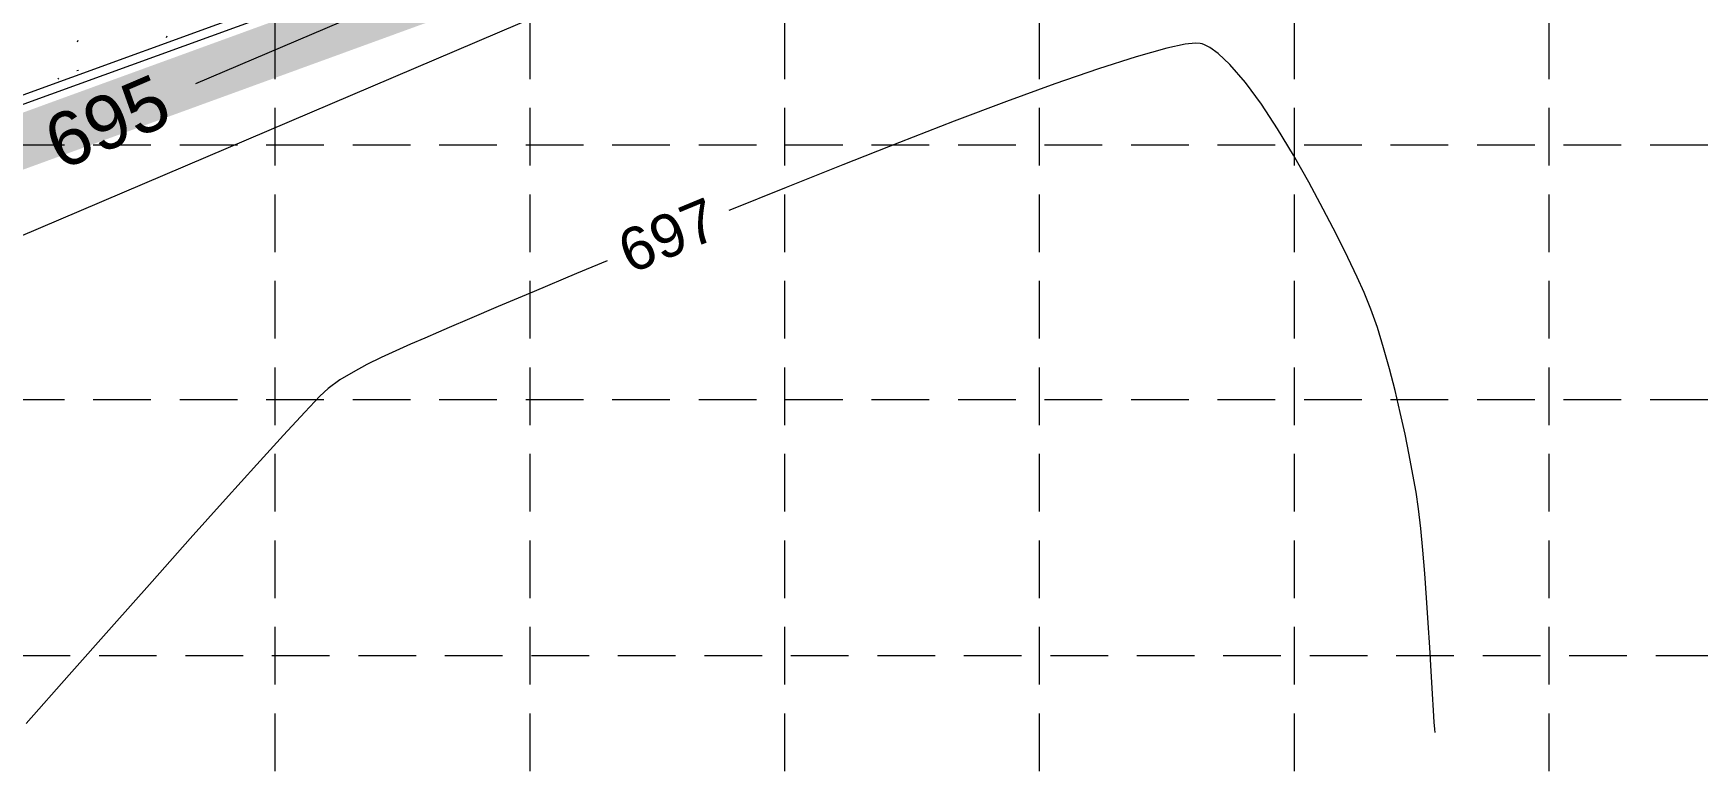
# Model space of a CAD drawing. Header units: feet. Extents: x 16394 to 17307, y 17282 to 17854.
# Drawn here: x 16894.2 to 16987.3, y 17390.6 to 17431.9 of the extents above; entities that cross this region are included whole.
import ezdxf
from ezdxf.enums import TextEntityAlignment as Align

# ---------------------------------------------------------------- set-up
doc = ezdxf.new("R2010")
doc.units = ezdxf.units.FT
doc.header["$MEASUREMENT"] = 0
doc.linetypes.add('DGN Style 5', pattern=[16.057456, 6.881767, -9.175689])
doc.linetypes.add('HIDDEN', pattern=[0.375, 0.25, -0.125])
doc.layers.add('GRID', color=254, linetype='HIDDEN')
doc.layers.add('LIMITS OF DISTURBANCE', color=1, linetype='HIDDEN')
for name, color, linetype, lineweight in [('Level 1', 7, 'Continuous', 0), ('Level 25', 7, 'Continuous', 0), ('Level 38', 7, 'Continuous', 0), ('Level 4', 7, 'Continuous', 0), ('Level 5', 7, 'Continuous', 0), ('Level 51', 7, 'Continuous', 0)]:
    doc.layers.add(name, color=color, linetype=linetype, lineweight=lineweight)
doc.styles.get("Standard").update_dxf_attribs({"font": 'ARIAL.TTF'})

msp = doc.modelspace()

# ---------------------------------------------------------------- linework, layer by layer
at = {"layer": 'GRID', "color": 252, "linetype": 'HIDDEN', "lineweight": 0, "ltscale": 12.9}
for p, q in [((16907.682, 17838.88), (16907.682, 17340.067)), ((16921.932, 17838.88), (16921.932, 17340.067)), ((16936.182, 17838.88), (16936.182, 17340.067)), ((16950.432, 17838.88), (16950.432, 17340.067)), ((16964.682, 17838.88), (16964.682, 17340.067)), ((16978.932, 17838.88), (16978.932, 17340.067)), ((16408.932, 17425.63), (17292.432, 17425.63)), ((16408.932, 17411.38), (17292.432, 17411.38)), ((16409.252, 17397.067), (17292.752, 17397.067))]:
    msp.add_line(p, q, dxfattribs=at)
at = {"layer": 'Level 1', "color": 35, "linetype": 'DGN Style 5', "lineweight": 0}
for p, q in [((16957.561, 17431.034), (16955.854, 17430.559)), ((16958.599, 17431.252), (16957.561, 17431.034)), ((16959.165, 17431.311), (16958.599, 17431.252)), ((16959.435, 17431.297), (16959.165, 17431.311)), ((16959.535, 17431.274), (16959.435, 17431.297)), ((16959.678, 17431.22), (16959.535, 17431.274)), ((16959.973, 17431.069), (16959.678, 17431.22)), ((16960.44, 17430.738), (16959.973, 17431.069)), ((16961.098, 17430.123), (16960.44, 17430.738)), ((16953.75, 17429.885), (16951.312, 17429.04)), ((16955.854, 17430.559), (16953.75, 17429.885)), ((16961.964, 17429.115), (16961.098, 17430.123)), ((16951.312, 17429.04), (16948.6, 17428.053)), ((16962.858, 17427.896), (16961.964, 17429.115)), ((16948.6, 17428.053), (16945.678, 17426.951)), ((16963.762, 17426.521), (16962.858, 17427.896)), ((16945.678, 17426.951), (16942.608, 17425.764)), ((16964.653, 17425.049), (16963.762, 17426.521)), ((16942.608, 17425.764), (16939.451, 17424.52)), ((16965.512, 17423.537), (16964.653, 17425.049)), ((16939.451, 17424.52), (16936.271, 17423.246)), ((16936.271, 17423.246), (16933.129, 17421.972)), ((16966.319, 17422.041), (16965.512, 17423.537)), ((16933.129, 17421.972), (16933.077, 17421.95)), ((16967.052, 17420.62), (16966.319, 17422.041)), ((16967.691, 17419.329), (16967.052, 17420.62)), ((16926.262, 17419.14), (16924.553, 17418.428)), ((16968.216, 17418.226), (16967.691, 17419.329)), ((16924.553, 17418.428), (16922.185, 17417.434)), ((16968.606, 17417.369), (16968.216, 17418.226)), ((16922.185, 17417.434), (16920.166, 17416.582)), ((16968.981, 17416.446), (16968.606, 17417.369)), ((16918.558, 17415.898), (16917.424, 17415.413)), ((16920.166, 17416.582), (16918.558, 17415.898)), ((16969.344, 17415.409), (16968.981, 17416.446)), ((16916.064, 17414.822), (16915.266, 17414.477)), ((16916.825, 17415.153), (16916.064, 17414.822)), ((16917.424, 17415.413), (16916.825, 17415.153)), ((16969.692, 17414.285), (16969.344, 17415.409)), ((16914.449, 17414.118), (16913.629, 17413.741)), ((16915.266, 17414.477), (16914.449, 17414.118)), ((16970.023, 17413.101), (16969.692, 17414.285)), ((16912.823, 17413.343), (16912.047, 17412.924)), ((16913.629, 17413.741), (16912.823, 17413.343)), ((16970.335, 17411.883), (16970.023, 17413.101)), ((16910.655, 17412.008), (16910.196, 17411.572)), ((16911.319, 17412.479), (16910.655, 17412.008)), ((16912.047, 17412.924), (16911.319, 17412.479)), ((16910.196, 17411.572), (16909.35, 17410.686)), ((16970.625, 17410.657), (16970.335, 17411.883)), ((16909.35, 17410.686), (16908.159, 17409.398)), ((16970.889, 17409.45), (16970.625, 17410.657)), ((16908.159, 17409.398), (16906.665, 17407.758)), ((16971.127, 17408.288), (16970.889, 17409.45)), ((16971.334, 17407.198), (16971.127, 17408.288)), ((16906.665, 17407.758), (16904.913, 17405.815)), ((16971.508, 17406.206), (16971.334, 17407.198)), ((16904.913, 17405.815), (16902.945, 17403.617)), ((16971.645, 17405.268), (16971.508, 17406.206)), ((16971.771, 17404.175), (16971.645, 17405.268)), ((16971.887, 17402.959), (16971.771, 17404.175)), ((16902.945, 17403.617), (16900.805, 17401.214)), ((16971.994, 17401.653), (16971.887, 17402.959)), ((16900.805, 17401.214), (16898.534, 17398.655)), ((16972.092, 17400.29), (16971.994, 17401.653)), ((16972.184, 17398.903), (16972.092, 17400.29)), ((16898.534, 17398.655), (16896.176, 17395.988)), ((16972.27, 17397.525), (16972.184, 17398.903)), ((16972.35, 17396.189), (16972.27, 17397.525)), ((16972.426, 17394.928), (16972.35, 17396.189)), ((16896.176, 17395.988), (16893.774, 17393.263)), ((16972.485, 17393.995), (16972.426, 17394.928)), ((16972.527, 17393.35), (16972.485, 17393.995)), ((16972.556, 17392.951), (16972.527, 17393.35)), ((16972.57, 17392.761), (16972.556, 17392.951))]:
    msp.add_line(p, q, dxfattribs=at)
at = {"layer": 'Level 25', "color": 7, "linetype": 'Continuous', "lineweight": 0}
msp.add_line((16838.794, 17408.525), (16963.273, 17453.74), dxfattribs=at)
at = {"layer": 'Level 38', "color": 7, "linetype": 'Continuous', "lineweight": 0}
for p, q in [((16822.192, 17402.495), (16963.273, 17453.74)), ((16822.363, 17402.025), (16963.444, 17453.27))]:
    msp.add_line(p, q, dxfattribs=at)
at = {"layer": 'Level 5', "color": 35, "linetype": 'Continuous', "lineweight": 0}
for p, q in [((16940.692, 17445.006), (16903.241, 17429.034)), ((16941.154, 17440.854), (16874.976, 17412.63))]:
    msp.add_line(p, q, dxfattribs=at)
at = {"layer": 'Level 51', "color": 254, "linetype": 'Continuous', "lineweight": 0}
for p, q in [((16901.621, 17431.638), (16901.651, 17431.728)), ((16896.638, 17431.388), (16896.668, 17431.477)), ((16896.688, 17429.794), (16896.595, 17429.773)), ((16895.587, 17429.304), (16895.542, 17429.349))]:
    msp.add_line(p, q, dxfattribs=at)
at = {"layer": 'LIMITS OF DISTURBANCE', "lineweight": 0, "ltscale": 40, "const_width": 3}
msp.add_lwpolyline([(16807.347, 17397.618), (16823.171, 17400.193), (16970.563, 17453.869), (17000.534, 17477.265)], dxfattribs=at)

# ---------------------------------------------------------------- texts
at = {"layer": 'Level 1', "color": 35, "linetype": 'Continuous', "lineweight": 0}
msp.add_text('697', height=2.4, rotation=22.46538, dxfattribs=at).set_placement((16927.547, 17418.393))
at = {"layer": 'Level 4', "color": 35, "linetype": 'Continuous', "lineweight": 0}
msp.add_text('695', height=3, rotation=23.09716, dxfattribs=at).set_placement((16898.294, 17426.924), align=Align.MIDDLE_CENTER)

doc.saveas('drawing.dxf')
